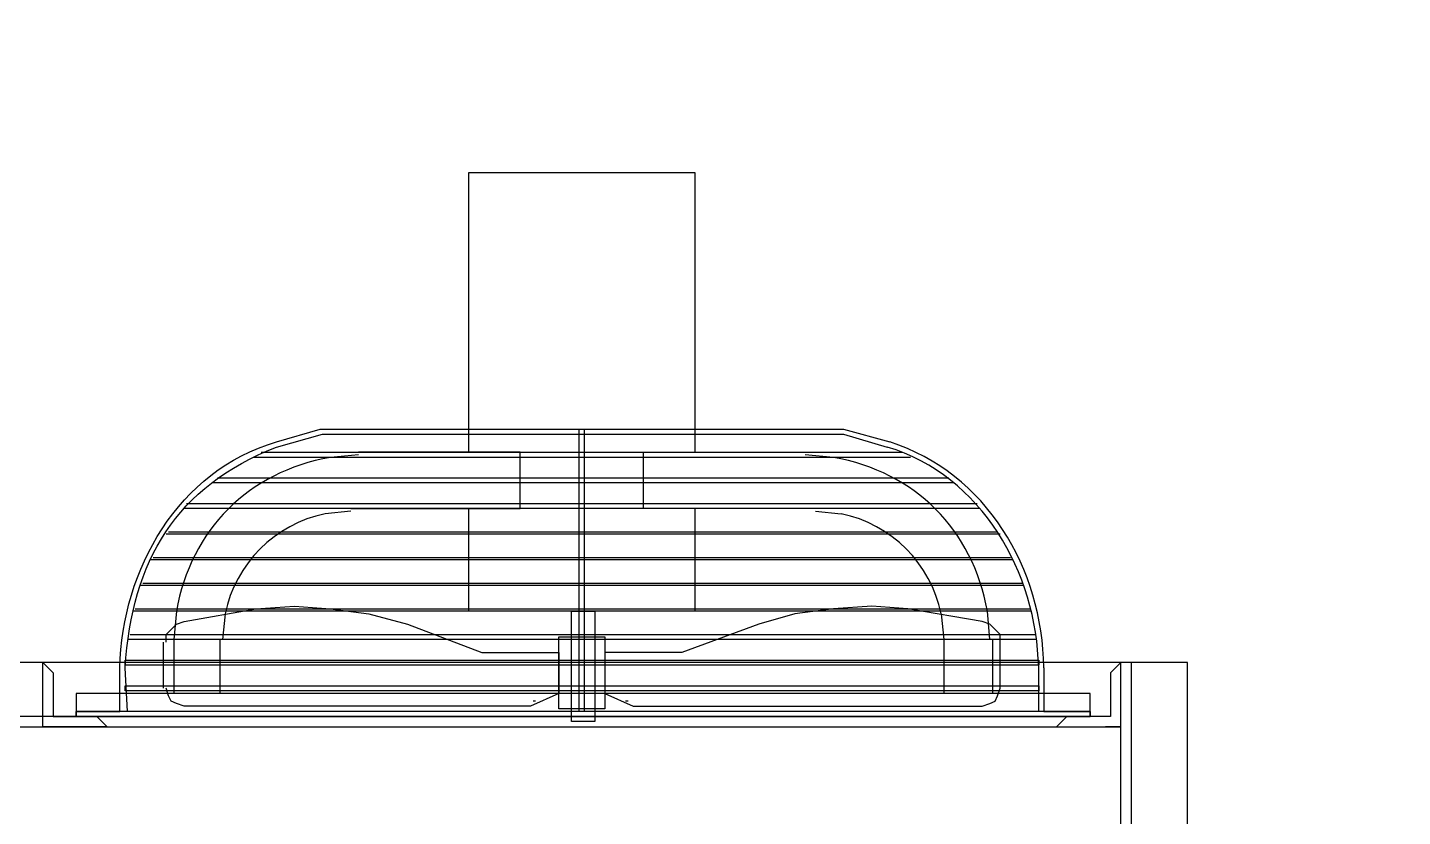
# Model space of a CAD drawing. Header units: metres. Extents: x 529352 to 529741, y 2674804 to 2675132.
# Drawn here: x 529552.108 to 529552.849, y 2675005.673 to 2675006.098 of the extents above; entities that cross this region are included whole.
import ezdxf

# ---------------------------------------------------------------- set-up
doc = ezdxf.new("R2010")
doc.units = ezdxf.units.M
doc.layers.add('300mm Hume Pipe', color=74, linetype='Continuous')
doc.layers.add('IDT', color=7, linetype='Continuous')

# ---------------------------------------------------------------- blocks, each defined once
blk = doc.blocks.new('IDT')
at = {"layer": 'IDT', "color": 0, "lineweight": 25}
for p, q in [((16.63668, 8.40715), (16.63668, 8.5676)), ((16.64221, 8.57175), (16.64221, 8.40715)), ((17.79852, 8.44173), (16.64221, 8.44173)), ((16.64221, 8.44173), (16.65051, 8.44173)), ((16.67679, 8.44173), (16.64221, 8.44173)), ((16.64221, 8.44173), (16.64221, 8.40715)), ((16.67125, 8.4362), (16.67679, 8.44173)), ((17.18855, 8.44173), (17.22313, 8.44173)), ((17.19409, 8.4362), (17.18855, 8.44173)), ((17.22313, 8.44173), (17.22313, 8.40715)), ((16.64774, 8.41268), (16.64774, 8.4362)), ((16.64774, 8.4362), (16.67125, 8.4362)), ((17.20515, 8.4362), (16.65881, 8.4362)), ((16.65881, 8.4362), (16.65881, 8.42375)), ((16.68647, 8.4362), (16.65881, 8.4362)), ((16.65881, 8.4362), (17.20515, 8.4362)), ((16.65881, 8.43343), (16.65881, 8.4362)), ((16.65881, 8.4362), (16.65881, 8.43343)), ((16.6837, 8.43343), (16.65881, 8.43343)), ((16.65881, 8.43343), (17.20515, 8.43343)), ((16.67125, 8.4362), (17.76948, 8.4362)), ((16.6837, 8.40992), (16.6837, 8.43343)), ((16.68647, 8.43343), (16.68647, 8.40992)), ((16.92575, 8.43896), (16.9382, 8.43896)), ((16.92575, 8.37949), (16.92575, 8.43896)), ((16.93129, 8.43343), (16.93129, 8.28128)), ((16.93405, 8.43343), (16.93405, 8.28128)), ((16.9382, 8.43896), (16.9382, 8.37949)), ((17.20515, 8.4362), (17.17749, 8.4362)), ((17.17749, 8.43343), (17.17887, 8.40992)), ((17.20515, 8.43343), (17.18164, 8.43343)), ((17.18164, 8.43343), (17.18164, 8.40992)), ((17.2176, 8.4362), (17.19409, 8.4362)), ((17.20515, 8.42375), (17.20515, 8.4362)), ((17.20515, 8.4362), (17.20515, 8.43343)), ((17.20515, 8.43343), (17.20515, 8.4362)), ((17.2176, 8.41268), (17.2176, 8.4362)), ((16.70998, 8.4279), (16.7086, 8.42513)), ((16.71275, 8.42928), (16.70998, 8.4279)), ((16.7169, 8.43066), (16.71275, 8.42928)), ((16.90501, 8.43066), (16.7169, 8.43066)), ((16.92022, 8.42375), (16.90501, 8.43066)), ((16.90777, 8.4279), (16.90916, 8.4279)), ((16.92022, 8.43205), (16.94512, 8.43205)), ((16.92022, 8.39332), (16.92022, 8.43205)), ((16.94512, 8.43205), (16.94512, 8.39332)), ((16.94512, 8.42375), (16.96033, 8.43066)), ((16.95757, 8.4279), (16.95895, 8.4279)), ((16.96033, 8.43066), (17.14706, 8.43066)), ((17.14706, 8.43066), (17.15121, 8.42928)), ((17.15121, 8.42928), (17.15397, 8.4279)), ((17.15397, 8.4279), (17.15536, 8.42513)), ((16.65881, 8.42375), (17.20515, 8.42375)), ((16.68647, 8.42237), (17.17887, 8.42237)), ((16.68647, 8.4196), (16.68647, 8.42237)), ((17.17887, 8.4196), (16.68647, 8.4196)), ((16.7086, 8.42513), (16.70722, 8.42098)), ((16.70722, 8.42098), (16.70722, 8.39609)), ((16.71137, 8.3947), (16.71137, 8.42375)), ((16.73765, 8.3947), (16.73765, 8.42375)), ((16.92022, 8.40162), (16.92022, 8.42375)), ((16.94512, 8.40162), (16.94512, 8.42375)), ((17.12769, 8.3947), (17.12769, 8.42375)), ((17.15259, 8.3947), (17.15259, 8.42375)), ((17.15536, 8.42513), (17.15674, 8.42098)), ((17.15812, 8.42098), (17.15812, 8.39609)), ((17.17887, 8.42237), (17.17887, 8.4196)), ((16.64221, 8.40715), (16.64774, 8.41268)), ((17.22313, 8.40715), (17.2176, 8.41268)), ((16.64221, 8.40715), (16.64359, 8.40715)), ((16.68647, 8.40853), (17.17887, 8.40853)), ((16.68647, 8.40577), (16.68647, 8.40853)), ((17.17887, 8.40577), (16.68647, 8.40577)), ((17.17887, 8.40853), (17.17887, 8.40577)), ((16.70722, 8.39609), (16.70722, 8.39194)), ((16.83723, 8.3864), (16.87873, 8.40162)), ((16.87873, 8.40162), (16.92022, 8.40162)), ((16.98661, 8.40162), (16.94512, 8.40162)), ((17.02672, 8.3864), (16.98661, 8.40162)), ((17.15674, 8.39609), (17.15674, 8.39194)), ((16.68785, 8.3947), (17.17749, 8.3947)), ((17.1761, 8.39194), (16.68785, 8.39194)), ((16.70722, 8.39194), (16.71275, 8.3864)), ((16.71275, 8.3947), (16.71413, 8.37949)), ((16.73903, 8.38087), (16.73765, 8.3947)), ((16.94512, 8.39332), (16.92022, 8.39332)), ((17.12493, 8.38087), (17.12631, 8.3947)), ((17.15121, 8.37949), (17.15259, 8.3947)), ((17.15674, 8.39194), (17.15121, 8.3864)), ((16.71275, 8.3864), (16.7169, 8.38502)), ((16.7169, 8.38502), (16.75701, 8.3781)), ((16.81787, 8.38087), (16.83723, 8.3864)), ((17.04747, 8.38087), (17.02672, 8.3864)), ((17.14706, 8.38502), (17.10833, 8.3781)), ((17.15121, 8.3864), (17.14706, 8.38502)), ((16.69062, 8.37949), (17.17472, 8.37949)), ((17.17334, 8.3781), (16.69062, 8.3781)), ((16.75701, 8.3781), (16.77637, 8.37672)), ((16.77637, 8.37672), (16.79712, 8.3781)), ((16.79712, 8.3781), (16.81787, 8.38087)), ((16.87181, 8.32416), (16.87181, 8.37949)), ((16.87181, 8.37949), (16.99353, 8.37949)), ((16.9382, 8.37949), (16.92575, 8.37949)), ((16.99353, 8.37949), (16.99353, 8.32416)), ((17.06822, 8.3781), (17.04747, 8.38087)), ((17.08758, 8.37672), (17.06822, 8.3781)), ((17.10833, 8.3781), (17.08758, 8.37672)), ((16.69477, 8.36566), (17.17057, 8.36566)), ((17.16919, 8.36427), (16.69477, 8.36427)), ((16.7003, 8.35182), (17.16504, 8.35182)), ((17.16366, 8.35044), (16.70168, 8.35044)), ((16.70722, 8.33799), (17.15674, 8.33799)), ((17.15536, 8.33661), (16.7086, 8.33661)), ((16.71828, 8.32416), (17.14706, 8.32416)), ((16.8068, 8.32554), (16.79297, 8.32693)), ((16.8068, 8.32416), (16.89947, 8.32416)), ((16.89947, 8.32416), (16.89947, 8.29373)), ((17.05715, 8.32416), (16.96587, 8.32416)), ((16.96587, 8.32416), (16.96587, 8.29373)), ((17.05715, 8.32554), (17.07099, 8.32693)), ((17.14568, 8.3214), (16.71967, 8.3214)), ((16.73211, 8.31033), (17.13184, 8.31033)), ((17.12908, 8.30756), (16.73488, 8.30756)), ((16.75563, 8.2965), (17.10971, 8.2965)), ((17.10556, 8.29373), (16.75978, 8.29373)), ((16.79712, 8.2965), (16.81234, 8.29512)), ((16.89947, 8.29373), (16.81234, 8.29373)), ((16.87181, 8.14297), (16.87181, 8.29373)), ((16.96587, 8.29373), (17.053, 8.29373)), ((16.99353, 8.29373), (16.99353, 8.14297)), ((17.053, 8.29512), (17.06822, 8.2965)), ((16.79159, 8.28128), (16.76669, 8.2882)), ((16.79159, 8.28405), (16.76808, 8.29097)), ((17.09727, 8.29097), (17.07237, 8.28405)), ((17.09727, 8.2882), (17.07375, 8.28128)), ((17.07237, 8.28405), (16.79159, 8.28405)), ((17.07375, 8.28128), (16.79159, 8.28128)), ((16.99353, 8.14297), (16.87181, 8.14297))]:
    blk.add_line(p, q, dxfattribs=at)
at = {"layer": 'IDT', "color": 8, "lineweight": 25}
for p, q in [((16.60625, 8.53717), (16.60625, 8.40715)), ((16.60625, 8.40715), (17.79852, 8.40715))]:
    blk.add_line(p, q, dxfattribs=at)
at = {"layer": 'IDT', "color": 0, "lineweight": 25}
for centre, start, end in [((16.8068, 8.3947), 191.53413, 258.46587), ((17.05715, 8.3947), 281.53413, 348.46587)]:
    blk.add_arc(centre, 0.06917, start, end, dxfattribs=at)
for points in [[(16.6837, 8.40992), (16.68435, 8.35662), (16.71457, 8.30496), (16.76669, 8.2882)], [(16.68647, 8.40992), (16.68767, 8.35876), (16.71694, 8.30627), (16.76808, 8.29097)], [(17.17887, 8.40992), (17.17493, 8.35194), (17.15142, 8.31217), (17.09727, 8.29097)], [(17.18164, 8.40992), (17.18053, 8.35713), (17.15012, 8.30339), (17.09727, 8.2882)], [(16.71413, 8.37949), (16.72211, 8.33527), (16.75291, 8.30447), (16.79712, 8.2965)], [(17.06822, 8.2965), (17.11243, 8.30447), (17.14323, 8.33527), (17.15121, 8.37949)]]:
    blk.add_open_spline(points, degree=3, dxfattribs=at)

msp = doc.modelspace()

# ---------------------------------------------------------------- hatches: boundary and pattern name
at = {"layer": '300mm Hume Pipe'}
h = msp.add_hatch(dxfattribs=at)
h.set_pattern_fill('ANSI37', color=74, scale=0.1, angle=-90)
h.set_pattern_definition([(315, (-2145464.2613, 3205197.27235), (0.224506403027, 0.224506403027), []), (45, (-2145464.2613, 3205197.27235), (-0.224506403027, 0.224506403027), [])])
edge = h.paths.add_edge_path()
edge.add_line((529580.21633, 2675012.48907), (529541.15026, 2675012.48907))
edge.add_arc((529541.15026, 2675011.58907), 0.9, 90, 180)
edge.add_line((529540.25026, 2675011.58907), (529540.25026, 2675005.7255))
edge.add_line((529540.25026, 2675005.7255), (529540.55026, 2675005.7255))
edge.add_line((529540.55026, 2675005.7255), (529540.55026, 2675011.28907))
edge.add_arc((529541.45026, 2675011.28907), 0.9, 90, 180, ccw=False)
edge.add_line((529541.45026, 2675012.18907), (529580.21633, 2675012.18907))
edge.add_line((529580.21633, 2675012.18907), (529580.21633, 2675012.48907))

# ---------------------------------------------------------------- block references
at = {"layer": 'IDT', "color": 8, "rotation": 180}
msp.add_blockref('IDT', (529569.33928, 2675014.16297), dxfattribs=at)

doc.saveas('drawing.dxf')
